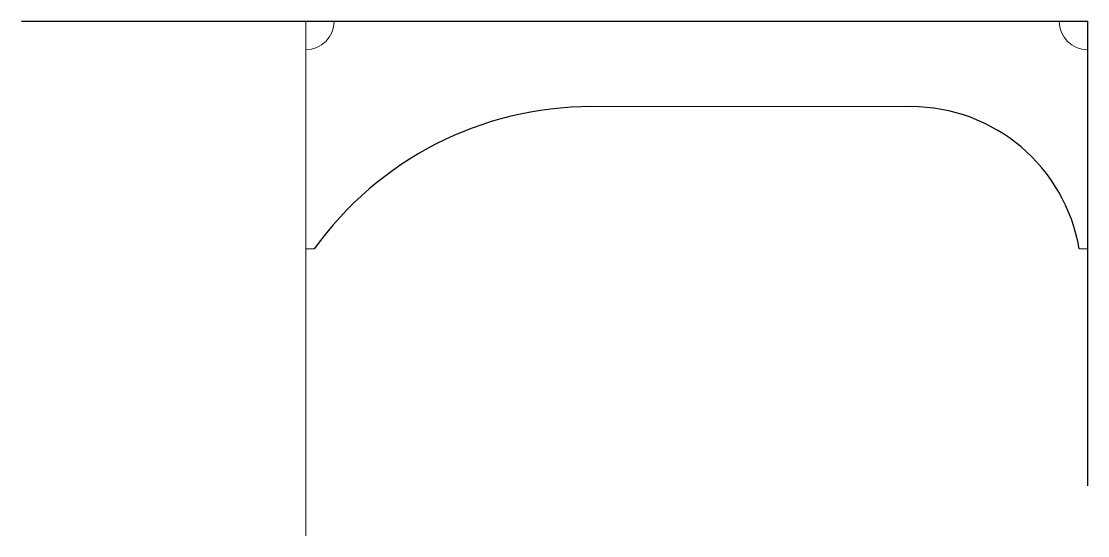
# Model space of a CAD drawing. Header units: millimetres. Extents: x 1109 to 2984, y 416 to 1320.
import ezdxf

# ---------------------------------------------------------------- set-up
doc = ezdxf.new("R2010")
doc.units = ezdxf.units.MM
doc.layers.add('100-DF1', color=7, linetype='Continuous')
doc.layers.add('Plate _Visible', color=7, linetype='Continuous')

msp = doc.modelspace()

# ---------------------------------------------------------------- linework, layer by layer
at = {"color": 7, "linetype": 'Continuous', "ltscale": 3}
for centre, radius, start, end in [((2111.5, 569.7), 600, 90.0001, 144.3147), ((2673.4, 869.7), 300, 9.5941, 90.0001)]:
    msp.add_arc(centre, radius, start, end, dxfattribs=at)
at = {"layer": '100-DF1', "color": 7, "linetype": 'Continuous', "lineweight": 15}
for p, q in [((1609.2, 1319.7), (1609.2, 415.6)), ((2111.5, 1169.7), (2673.4, 1169.7)), ((1609.2, 919.7), (1624.2, 919.7)), ((2969.2, 919.7), (2984.2, 919.7))]:
    msp.add_line(p, q, dxfattribs=at)
for centre, start, end in [((1609.2, 1319.7), 270, 0), ((2984.2, 1319.7), 180, 270)]:
    msp.add_arc(centre, 50, start, end, dxfattribs=at)
at = {"layer": 'Plate _Visible', "color": 3, "linetype": 'Continuous', "ltscale": 100}
for p in [(1109.2, 1319.7), (2984.2, 503.1)]:
    msp.add_line(p, (2984.2, 1319.7), dxfattribs=at)

doc.saveas('drawing.dxf')
